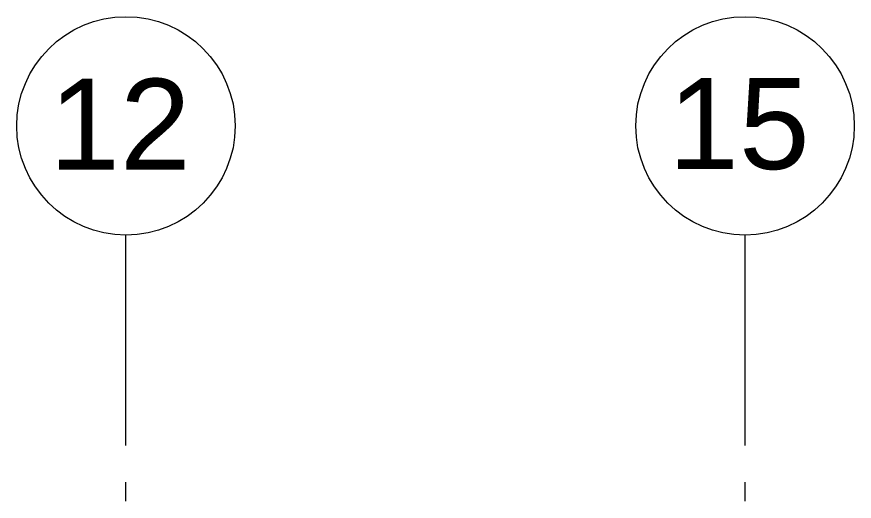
# Model space of a CAD drawing. Header units: millimetres. Extents: x -537608 to 253996, y -217170 to 186033.
# Drawn here: x -346461 to -341861, y -6209 to -3546 of the extents above; entities that cross this region are included whole.
import ezdxf

# ---------------------------------------------------------------- set-up
doc = ezdxf.new("R2010")
doc.units = ezdxf.units.MM
doc.layers.add('PDF _Геометрия', color=7, linetype='Continuous')
doc.layers.add('PDF _Текст', color=7, linetype='Continuous')
doc.styles.add('PDF ArialMT', font='arial.ttf')

msp = doc.modelspace()

# ---------------------------------------------------------------- linework, layer by layer
at = {"layer": 'PDF _Геометрия', "color": 253, "lineweight": 9, "true_color": 0xaaaaaa}
for p, q in [((-345861.3643, -5903.5314), (-345861.3643, -4745.6445)), ((-342461.367, -5903.5314), (-342461.367, -4745.6445)), ((-345861.3643, -6209.365), (-345861.3643, -6103.5312)), ((-342461.367, -6209.365), (-342461.367, -6103.5312))]:
    msp.add_line(p, q, dxfattribs=at)
at = {"layer": 'PDF _Геометрия', "lineweight": 20}
for centre, radius in [((-345861.3696, -4145.6452), 599.9992), ((-342461.3663, -4145.6441), 600.0019)]:
    msp.add_circle(centre, radius, dxfattribs=at)

# ---------------------------------------------------------------- texts
at = {"layer": 'PDF _Текст', "char_height": 500, "attachment_point": 4, "style": 'PDF ArialMT'}
for s, insert in [('12', (-346282.9214, -4136.5699)), ('15', (-342882.9241, -4136.5699))]:
    msp.add_mtext(s, dxfattribs=dict(at, insert=insert))

doc.saveas('drawing.dxf')
